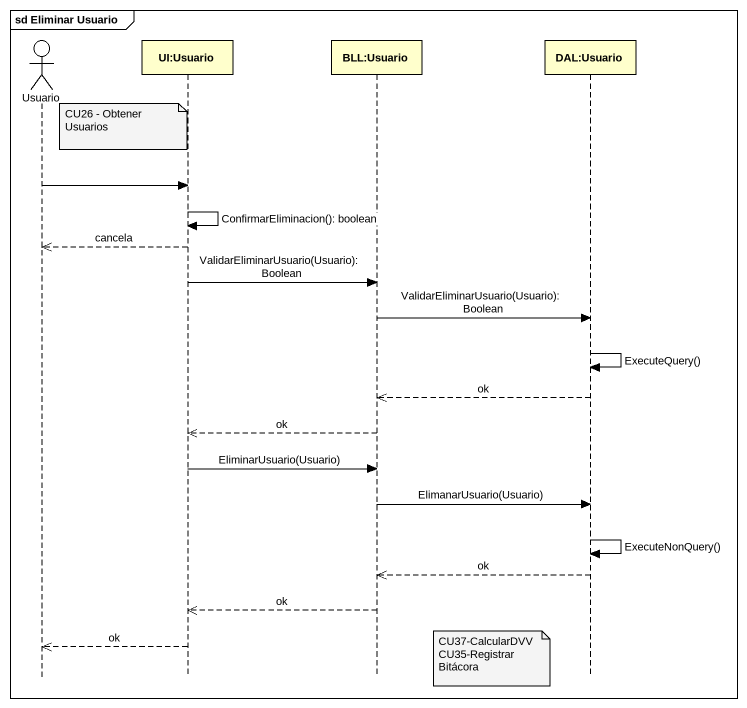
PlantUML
@startuml
mainframe sd Eliminar Usuario
hide footbox
actor Usuario
participant "UI:Usuario" as UI_Usuario
participant "BLL:Usuario" as BLL_Usuario
participant "DAL:Usuario" as DAL_Usuario

note left of UI_Usuario : CU26 - Obtener Usuarios
Usuario -> UI_Usuario
UI_Usuario -> UI_Usuario : ConfirmarEliminacion(): boolean
UI_Usuario -->> Usuario : cancela
UI_Usuario -> BLL_Usuario : ValidarEliminarUsuario(Usuario): Boolean
BLL_Usuario -> DAL_Usuario : ValidarEliminarUsuario(Usuario): Boolean
DAL_Usuario -> DAL_Usuario : ExecuteQuery()
DAL_Usuario -->> BLL_Usuario : ok
BLL_Usuario -->> UI_Usuario : ok
UI_Usuario -> BLL_Usuario : EliminarUsuario(Usuario)
BLL_Usuario -> DAL_Usuario : ElimanarUsuario(Usuario)
DAL_Usuario -> DAL_Usuario : ExecuteNonQuery()
DAL_Usuario -->> BLL_Usuario : ok
BLL_Usuario -->> UI_Usuario : ok
UI_Usuario -->> Usuario : ok
note left of DAL_Usuario
  CU37-CalcularDVV
  CU35-Registrar Bitácora
end note
@enduml
